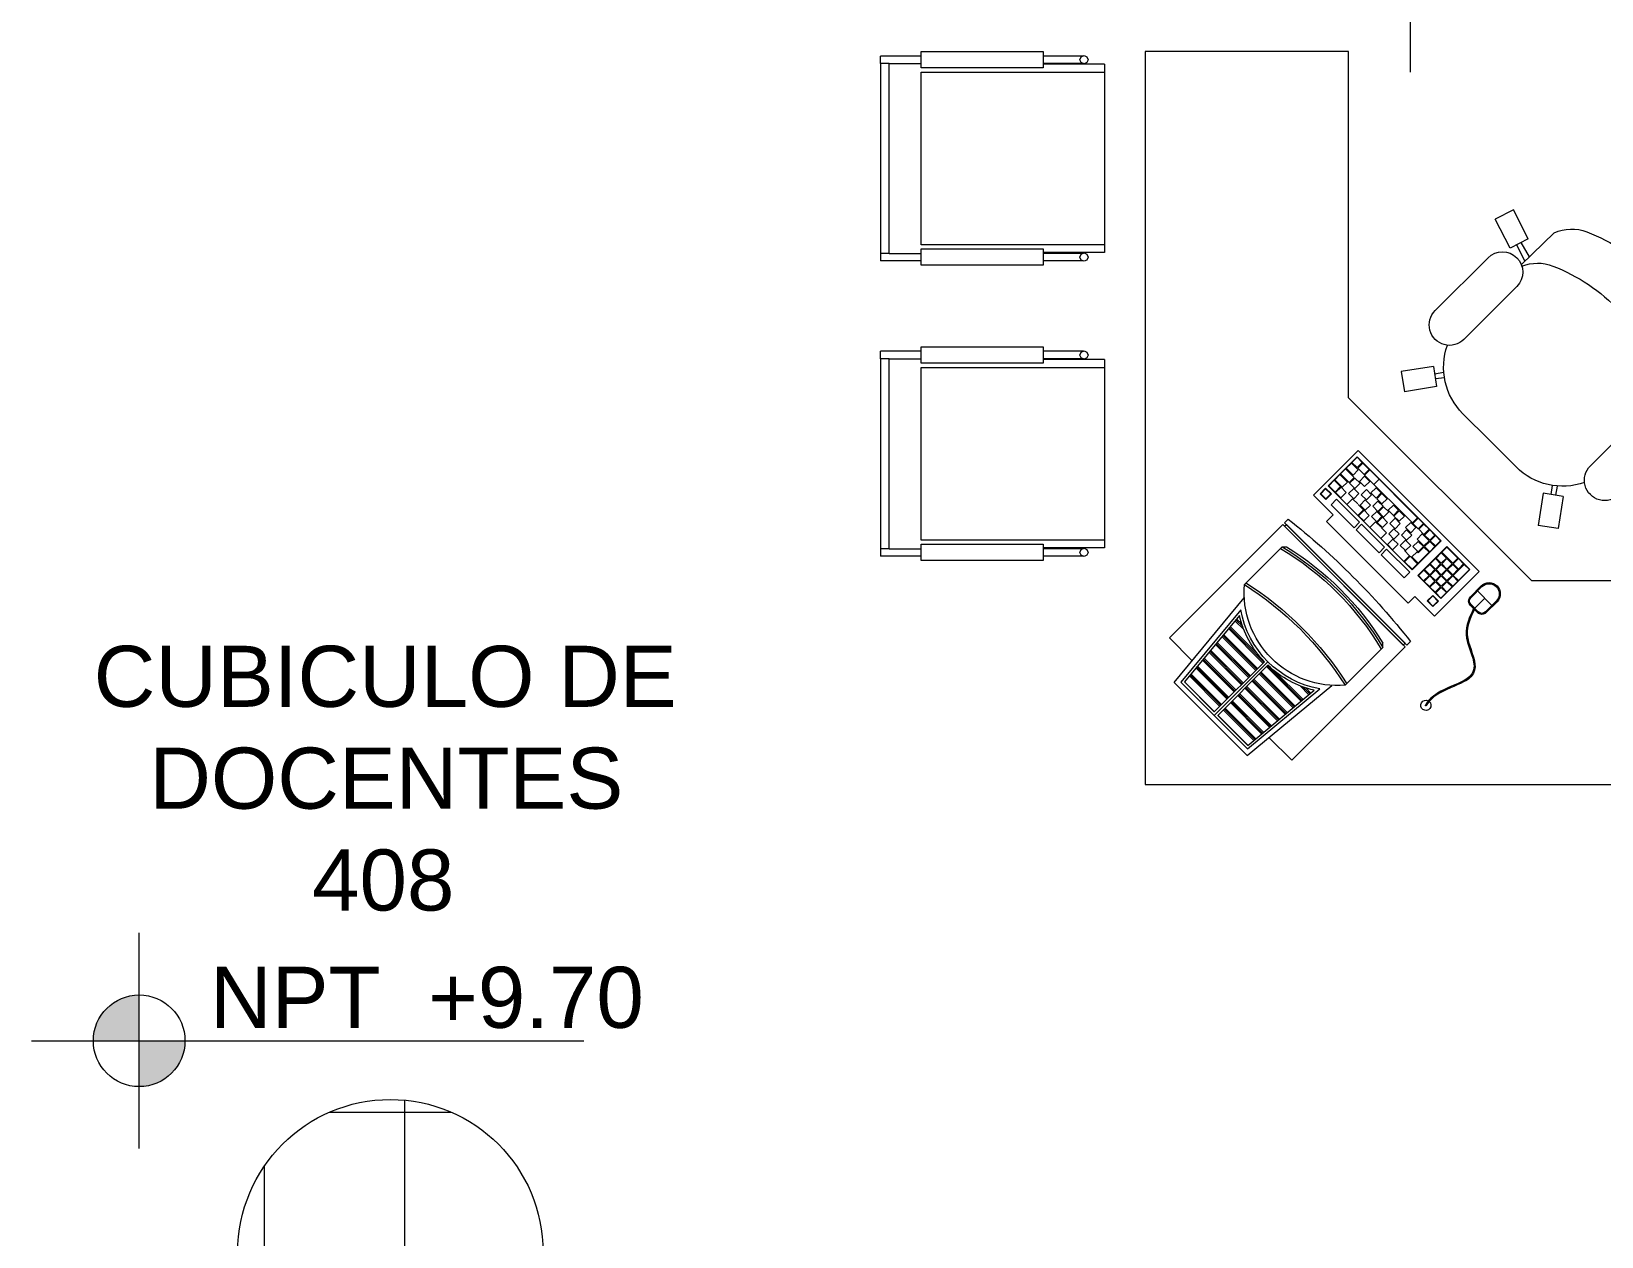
# Model space of a CAD drawing. Header units: inches. Extents: x 140 to 978, y -82 to 38.
# Drawn here: x 880.495 to 884.352, y -5.535 to -2.576 of the extents above; entities that cross this region are included whole.
import ezdxf

# ---------------------------------------------------------------- set-up
doc = ezdxf.new("R2010")
doc.units = ezdxf.units.IN
doc.header["$MEASUREMENT"] = 0
for name, color, linetype, lineweight in [('UNSAAC-COLUMNA', 24, 'Continuous', 0), ('UNSAAC-CORTE MURO', 42, 'Continuous', 35), ('UNSAAC-MUEBLE', 254, 'Continuous', 0), ('UNSAAC-PISOS', 253, 'Continuous', 0), ('UNSAAC-TEXTOS', 250, 'Continuous', 0)]:
    doc.layers.add(name, color=color, linetype=linetype, lineweight=lineweight)
doc.styles.add('5mm', font='GOTHIC.TTF', dxfattribs={"height": 4.999999999999999})
doc.styles.add('narrow', font='')
doc.styles.get("Standard").update_dxf_attribs({"font": 'arial.ttf'})
doc.styles.get('narrow').set_extended_font_data('Arial Narrow', italic=True)
pattern_1 = [(135, (0, 0), (-0.01767766952966369, -0.01767766952966369), []), (135, (-0.002209708691207961, -0.002209708691207961), (-0.01767766952966369, -0.01767766952966369), []), (135, (-0.004419417382415923, -0.004419417382415922), (-0.01767766952966369, -0.01767766952966369), [])]

# ---------------------------------------------------------------- blocks, each defined once
blk = doc.blocks.new('A$C4BD35AAB')
at = {"layer": 'UNSAAC-MUEBLE'}
h = blk.add_hatch(dxfattribs=at)
h.set_pattern_fill('PLAST', color=256, scale=0.1, angle=135, style=0)
h.set_pattern_definition(pattern_1)
edge = h.paths.add_edge_path()
edge.add_line((-0.1785963555885246, 1.929996955972456), (-0.2521586641378235, 2.003559264521755))
edge.add_line((-0.2521586641378235, 2.003559264521755), (-0.4154827384386408, 1.868457870344173))
edge.add_ellipse((-0.4724693101620687, 1.627530689822379), major_axis=(0.1750619542795839, -0.175061954279584), ratio=0.9999999999896578, start_angle=91.40638762141651, end_angle=121.6923876223781, ccw=False)
edge.add_line((-0.3017567473802956, 1.80683656418114), (-0.1785963555885246, 1.929996955972456))
h = blk.add_hatch(dxfattribs=at)
h.set_pattern_fill('PLAST', color=256, scale=0.1, angle=135, style=0)
h.set_pattern_definition(pattern_1)
edge = h.paths.add_edge_path()
edge.add_line((-0.170003044011537, 1.921403644395923), (-0.09644073546223808, 1.847841335846169))
edge.add_line((-0.09644073546223808, 1.847841335846169), (-0.2315421296402747, 1.684517261545807))
edge.add_ellipse((-0.4724693101625235, 1.627530689822379), major_axis=(0.1750619542785299, -0.1750619542785301), ratio=0.9999999999967686, start_angle=58.30761237739129, end_angle=88.5936123785009)
edge.add_line((-0.2931634358033079, 1.798243252604152), (-0.170003044011537, 1.921403644395923))
for p, q in [((-1.788894230829101, 2.650000036508573), (-1.788894230829101, 2.750000000745786)), ((-1.770721154688545, 2.750000000745786), (-1.788894230829101, 2.750000000745786)), ((-1.770721154688545, 2.750000000745786), (-1.304278858926409, 2.750000000745786)), ((-1.770721154688545, 2.728850516180955), (-1.770721154688545, 2.750000000745786)), ((-1.304278858926409, 2.728850516180955), (-1.304278858926409, 2.750000000745786)), ((-1.304278858926409, 2.750000000745786), (-1.286105782785853, 2.750000000745786)), ((-1.286105782785853, 2.650000036508573), (-1.286105782785853, 2.750000000745786)), ((-1.063894243992763, 2.650000036505389), (-1.063894243992763, 2.750000000742602)), ((-1.045721167852207, 2.750000000742602), (-1.063894243992763, 2.750000000742602)), ((-1.045721167852207, 2.750000000742602), (-0.5792788720900717, 2.750000000742602)), ((-1.045721167852207, 2.728850516177772), (-1.045721167852207, 2.750000000742602)), ((-0.5792788720900717, 2.728850516177772), (-0.5792788720900717, 2.750000000742602)), ((-0.5792788720900717, 2.750000000742602), (-0.5611057959495156, 2.750000000742602)), ((-0.5611057959495156, 2.650000036505389), (-0.5611057959495156, 2.750000000742602)), ((-1.304278858926409, 2.728850516180955), (-1.770721154688545, 2.728850516180955)), ((-1.770721154688545, 2.728850516180955), (-1.770721154688545, 2.65000000670625)), ((-1.304278858926409, 2.728850516180955), (-1.304278858926409, 2.65000000670625)), ((-0.5792788720900717, 2.728850516177772), (-1.045721167852207, 2.728850516177772)), ((-1.045721167852207, 2.728850516177772), (-1.045721167852207, 2.650000006703067)), ((-0.5792788720900717, 2.728850516177772), (-0.5792788720900717, 2.650000006703067)), ((-1.759615385517918, 2.65000000670625), (-1.799999999999727, 2.65000000670625)), ((-1.799999999999727, 2.65000000670625), (-1.799999999999727, 2.349999994785321)), ((-1.759615385517918, 2.349999994785321), (-1.759615385517918, 2.65000000670625)), ((-1.325480781717488, 2.65000000670625), (-1.749519231897466, 2.65000000670625)), ((-1.749519231897466, 2.65000000670625), (-1.749519231897466, 2.200000018627179)), ((-1.325480781717488, 2.200000018627179), (-1.325480781717488, 2.65000000670625)), ((-1.2750000004512, 2.65000000670625), (-1.315384607411033, 2.65000000670625)), ((-1.315384607411033, 2.65000000670625), (-1.315384607411033, 2.349999994785321)), ((-1.2750000004512, 2.349999994785321), (-1.2750000004512, 2.65000000670625)), ((-1.034615398681581, 2.650000006703067), (-1.07500001316339, 2.650000006703067)), ((-1.07500001316339, 2.650000006703067), (-1.07500001316339, 2.349999994782138)), ((-1.034615398681581, 2.349999994782138), (-1.034615398681581, 2.650000006703067)), ((-0.6004807948811504, 2.650000006703067), (-1.024519245061128, 2.650000006703067)), ((-1.024519245061128, 2.650000006703067), (-1.024519245061128, 2.200000018623996)), ((-0.6004807948811504, 2.200000018623996), (-0.6004807948811504, 2.650000006703067)), ((-0.5500000136148628, 2.650000006703067), (-0.5903846205746959, 2.650000006703067)), ((-0.5903846205746959, 2.650000006703067), (-0.5903846205746959, 2.349999994782138)), ((-0.5500000136148628, 2.349999994782138), (-0.5500000136148628, 2.650000006703067)), ((-1.799999999999727, 2.349999994785321), (-1.759615385517918, 2.349999994785321)), ((-1.788894230829101, 2.252414214704004), (-1.788894230829101, 2.349999994785321)), ((-1.770721154688545, 2.252414214704004), (-1.770721154688545, 2.349999994785321)), ((-1.768701923588196, 2.200000000000728), (-1.768701923588196, 2.349999994785321)), ((-1.315384607411033, 2.349999994785321), (-1.2750000004512, 2.349999994785321)), ((-1.30629806557954, 2.200000000000728), (-1.30629806557954, 2.349999756366742)), ((-1.304278860807244, 2.252414205710011), (-1.304278860807244, 2.349999756366742)), ((-1.286105777144257, 2.252414205710011), (-1.286105777144257, 2.349999756366742)), ((-1.07500001316339, 2.349999994782138), (-1.034615398681581, 2.349999994782138)), ((-1.063894243992763, 2.252414214700821), (-1.063894243992763, 2.349999994782138)), ((-1.045721167852207, 2.252414214700821), (-1.045721167852207, 2.349999994782138)), ((-1.043701936751859, 2.199999999997544), (-1.043701936751859, 2.349999994782138)), ((-0.5903846205746959, 2.349999994782138), (-0.5500000136148628, 2.349999994782138)), ((-0.5812980787432025, 2.199999999997544), (-0.5812980787432025, 2.349999756363559)), ((-0.5792788739709067, 2.252414205706827), (-0.5792788739709067, 2.349999756363559)), ((-0.56110579030792, 2.252414205706827), (-0.56110579030792, 2.349999756363559)), ((-1.768701923588196, 2.200000000000728), (-1.749519231897466, 2.200000000000728)), ((-1.749519231897466, 2.200000018627179), (-1.325480781717488, 2.200000018627179)), ((-1.325480781717488, 2.200000018627179), (-1.30629806557954, 2.200000000000728)), ((-1.043701936751859, 2.199999999997544), (-1.024519245061128, 2.199999999997544)), ((-1.024519245061128, 2.200000018623996), (-0.6004807948811504, 2.200000018623996)), ((-0.6004807948811504, 2.200000018623996), (-0.5812980787432025, 2.199999999997544)), ((-0.250997149401428, 2.028177684516322), (-0.458591208956932, 1.856456234454527)), ((-0.07182231546812545, 1.84900285058302), (-0.250997149401428, 2.028177684516322)), ((-0.1785963555885246, 1.929996955972456), (-0.3017567473802956, 1.80683656418114)), ((-0.170003044011537, 1.929996955972911), (-0.3017040116728822, 1.798295988311565)), ((-0.170003044011537, 1.921403644395923), (-0.2931634358033079, 1.798243252604152)), ((-0.4913928969881454, 1.856094476411272), (-0.5840165196282214, 1.763470853771196)), ((-0.07182231546812545, 1.84900285058302), (-0.2435437655299211, 1.641408791027516)), ((-0.5840165196282214, 1.763470853771196), (-0.5840165196282214, 1.752887844341785)), ((-0.7105587581972941, 1.686426089884208), (-0.8204594154522056, 1.576525432628841)), ((-0.7277209468852561, 1.656535979127057), (-0.7142010652305544, 1.670055860781758)), ((-0.7142014117384861, 1.66864130070644), (-0.7263063849572973, 1.656536327487174)), ((-0.7014734896793016, 1.655913378647256), (-0.7142014117384861, 1.66864130070644)), ((-0.7142010652305544, 1.670055860781758), (-0.7000589296039834, 1.655913725155187)), ((-0.6624754970771392, 1.638342828764053), (-0.7105587581972941, 1.686426089884208)), ((-0.8051307546470525, 1.579126171365715), (-0.7338105504777559, 1.650446375534557)), ((-0.7627353523507736, 1.620107360093698), (-0.7754322698360738, 1.607410442608852)), ((-0.7415221489163741, 1.598894156658844), (-0.7627353523507736, 1.620107360093698)), ((-0.7486106457322421, 1.634232066712229), (-0.7612901342095029, 1.621552578235423)), ((-0.7612901342095029, 1.621552578235423), (-0.7429053578998719, 1.603167801926247)), ((-0.7302258694230659, 1.615847290402598), (-0.7486106457322421, 1.634232066712229)), ((-0.7338107483706153, 1.649031964073856), (-0.7471842180675594, 1.635658494376912)), ((-0.7471842180675594, 1.635658494376912), (-0.7316278688831517, 1.620102145192959)), ((-0.7182543991866623, 1.633475614889903), (-0.7338107483706153, 1.649031964073856)), ((-0.7338105504777559, 1.650446375534557), (-0.5273353703705652, 1.443971195427366)), ((-0.7316278688831517, 1.620102145192959), (-0.7182543991866623, 1.633475614889903)), ((-0.7302136553257697, 1.618687931635577), (-0.7168401856292803, 1.632061401332521)), ((-0.7135788112582304, 1.64239384350094), (-0.7277209468852561, 1.656535979127057)), ((-0.7263063849572973, 1.656536327487174), (-0.7135784628985675, 1.643808405428445)), ((-0.7041122635596366, 1.619333479263332), (-0.7168401856292803, 1.632061401332521)), ((-0.7000589296039834, 1.655913725155187), (-0.7135788112582304, 1.64239384350094)), ((-0.7135784628985675, 1.643808405428445), (-0.7014734896793016, 1.655913378647256)), ((-0.7008508891995007, 1.629665921441756), (-0.6873310075452537, 1.643185803096003)), ((-0.6442823467032213, 1.573097378945931), (-0.7008508891995007, 1.629665921441756)), ((-0.6873310075452537, 1.643185803096003), (-0.6307624650489743, 1.586617260600178)), ((-0.6463082076329556, 1.654510118207781), (-0.6624754970771392, 1.638342828764053)), ((-0.4454898817762114, 1.453691792351037), (-0.6463082076329556, 1.654510118207781)), ((-0.7909886190200268, 1.591854093424445), (-0.8037165410787566, 1.579126171365715)), ((-0.7782606969612971, 1.579126171365715), (-0.7909886190200268, 1.591854093424445)), ((-0.7768464833934559, 1.60599622905147), (-0.7895744054521856, 1.593268306992286)), ((-0.7895744054521856, 1.593268306992286), (-0.7726038427103958, 1.576297744250496)), ((-0.7598759206516661, 1.589025666309681), (-0.7768464833934559, 1.60599622905147)), ((-0.7754322698360738, 1.607410442608852), (-0.7542190664012196, 1.586197239173998)), ((-0.7726038427103958, 1.576297744250496), (-0.7598759206516661, 1.589025666309681)), ((-0.7542190664012196, 1.586197239173998), (-0.7415221489163741, 1.598894156658844)), ((-0.7401079353585374, 1.597479943101462), (-0.7528048528433828, 1.584783025616616)), ((-0.7528048528433828, 1.584783025616616), (-0.7400769307851078, 1.572055103557432)), ((-0.7302258694230659, 1.615847290402598), (-0.7429053578998719, 1.603167801926247)), ((-0.7273800132998076, 1.584752021042277), (-0.7401079353585374, 1.597479943101462)), ((-0.7400769307851078, 1.572055103557432), (-0.7273800132998076, 1.584752021042277)), ((-0.7302136553257697, 1.618687931635577), (-0.7174857332565807, 1.605960009566388)), ((-0.7146695202386582, 1.600290941218645), (-0.7273490087159189, 1.587611452741839)), ((-0.7273490087159189, 1.587611452741839), (-0.7146210866567344, 1.57488353068311)), ((-0.7174857332565807, 1.605960009566388), (-0.7041122635596366, 1.619333479263332)), ((-0.7019415981799284, 1.587563019159916), (-0.7146695202386582, 1.600290941218645)), ((-0.7019415981799284, 1.587563019159916), (-0.7146210866567344, 1.57488353068311)), ((-0.7019293840726277, 1.590403660382435), (-0.6885559143756836, 1.603777130079379)), ((-0.7019293840726277, 1.590403660382435), (-0.689201462013898, 1.577675738323251)), ((-0.6307624650489743, 1.586617260600178), (-0.6442823467032213, 1.573097378945931)), ((-0.6258127175824484, 1.581667513133198), (-0.5692441750866237, 1.525098970636918)), ((-0.3365291462127971, 1.515983480356226), (-0.2439055235731757, 1.608607102995848)), ((-0.5234745673551515, 1.279540584531787), (-0.8204594154522056, 1.576525432628841)), ((-0.5986555745394071, 1.372650991258524), (-0.8051307546470525, 1.579126171365715)), ((-0.8037165410787566, 1.579126171365715), (-0.7909886190200268, 1.566398249306985)), ((-0.7909886190200268, 1.566398249306985), (-0.7782606969612971, 1.579126171365715)), ((-0.7768464834034603, 1.577711957808333), (-0.7895744054626448, 1.564984035749603)), ((-0.7895744054626448, 1.564984035749603), (-0.7740180562682326, 1.549427686555191)), ((-0.7612901342090481, 1.562155608613921), (-0.7768464834034603, 1.577711957808333)), ((-0.7740180562682326, 1.549427686555191), (-0.7612901342090481, 1.562155608613921)), ((-0.7598759206521208, 1.560741395056539), (-0.7726038427103958, 1.548013472997354)), ((-0.7726038427103958, 1.548013472997354), (-0.6552241170356865, 1.43063374732219)), ((-0.642496194976502, 1.443361669381375), (-0.7598759206521208, 1.560741395056539)), ((-0.7443195714572539, 1.573469317115268), (-0.7570474935159837, 1.560741395056084)), ((-0.7570474935159837, 1.560741395056084), (-0.7443195714577087, 1.548013472997354)), ((-0.7315916493985242, 1.560741395056539), (-0.7443195714572539, 1.573469317115268)), ((-0.7443195714577087, 1.548013472997354), (-0.7315916493985242, 1.560741395056539)), ((-0.7160353002145712, 1.545185045872131), (-0.7287632222733009, 1.532457123813401)), ((-0.7118236641053954, 1.569195671847865), (-0.7245205815906957, 1.55649875436302)), ((-0.7245205815906957, 1.55649875436302), (-0.7117926595319659, 1.54377083230429)), ((-0.7033073781558414, 1.532457123813401), (-0.7160353002145712, 1.545185045872131)), ((-0.6990957420466657, 1.556467749789135), (-0.7118236641053954, 1.569195671847865)), ((-0.7117926595319659, 1.54377083230429), (-0.6990957420466657, 1.556467749789135)), ((-0.6863852489959754, 1.572006669975508), (-0.6990647374727814, 1.559327181498702)), ((-0.6990647374727814, 1.559327181498702), (-0.6863368154035925, 1.546599259429968)), ((-0.6877872484460568, 1.576261524755409), (-0.675059326387327, 1.563533602697134)), ((-0.6736573269267865, 1.559278747906319), (-0.6863852489959754, 1.572006669975508)), ((-0.6736573269267865, 1.559278747906319), (-0.6863368154035925, 1.546599259429968)), ((-0.675059326387327, 1.563533602697134), (-0.6616858566903829, 1.576907072393624)), ((-0.673645112829945, 1.562119389139298), (-0.6602716431330009, 1.575492858836242)), ((-0.673645112829945, 1.562119389139298), (-0.6609171907707605, 1.549391467080568)), ((-0.6581009777428335, 1.543722398722366), (-0.6707804662196395, 1.53104291024556)), ((-0.6609171907707605, 1.549391467080568), (-0.6475437210742712, 1.562764936777512)), ((-0.6475437210742712, 1.562764936777512), (-0.6602716431330009, 1.575492858836242)), ((-0.645373055683649, 1.530994476663636), (-0.6581009777428335, 1.543722398722366)), ((-0.6453608415763483, 1.533835117886156), (-0.6319873718794042, 1.5472085875831)), ((-0.582764056740416, 1.511579088983126), (-0.6393325992366954, 1.568147631478951)), ((-0.7499764257081551, 1.525386055995114), (-0.7372485036494254, 1.538113978053843)), ((-0.7287632222733009, 1.532457123813401), (-0.7160353002145712, 1.519729201754672)), ((-0.7160353002145712, 1.519729201754672), (-0.7033073781558414, 1.532457123813401)), ((-0.7018931645875455, 1.53104291024556), (-0.71462108664673, 1.51831498818683)), ((-0.71462108664673, 1.51831498818683), (-0.7018931645875455, 1.505587066128101)), ((-0.6891652425292705, 1.51831498818683), (-0.7018931645875455, 1.53104291024556)), ((-0.7018931645875455, 1.505587066128101), (-0.6891652425292705, 1.51831498818683)), ((-0.6835393928627127, 1.540911400605182), (-0.6962363103475582, 1.528214483120337)), ((-0.6962363103475582, 1.528214483120337), (-0.6835083882888284, 1.515486561061152)), ((-0.6708114708035282, 1.528183478546453), (-0.6835393928627127, 1.540911400605182)), ((-0.6835083882888284, 1.515486561061152), (-0.6708114708035282, 1.528183478546453)), ((-0.669397257235687, 1.526769264978611), (-0.6820941747209872, 1.514072347493766)), ((-0.6820941747209872, 1.514072347493766), (-0.6693662526622575, 1.501344425434581)), ((-0.6707804662196395, 1.53104291024556), (-0.658052544160455, 1.51831498818683)), ((-0.6566693351769572, 1.514041342919882), (-0.669397257235687, 1.526769264978611)), ((-0.6693662526622575, 1.501344425434581), (-0.6566693351769572, 1.514041342919882)), ((-0.645373055683649, 1.530994476663636), (-0.658052544160455, 1.51831498818683)), ((-0.6439588421158078, 1.529580263095795), (-0.6566383305930685, 1.516900774618989)), ((-0.6566383305930685, 1.516900774618989), (-0.6439104085343388, 1.504172852560259)), ((-0.6453608415763483, 1.533835117886156), (-0.6326329195176186, 1.521107195827426)), ((-0.631230920057078, 1.516852341037065), (-0.6439588421158078, 1.529580263095795)), ((-0.631230920057078, 1.516852341037065), (-0.6439104085343388, 1.504172852560259)), ((-0.6312187059602365, 1.519692982270044), (-0.6184907838910476, 1.506965060200855)), ((-0.6184907838910476, 1.506965060200855), (-0.6051173141941035, 1.520338529897799)), ((-0.5895609650101505, 1.504782180713846), (-0.6029344347070946, 1.491408711016447)), ((-0.5768330429514208, 1.492054258654662), (-0.5895609650101505, 1.504782180713846)), ((-0.5212457667776107, 1.450060799019866), (-0.5778143092738901, 1.506629341516145)), ((-0.5642944276196431, 1.520149223170392), (-0.5077258851233637, 1.463580680674113)), ((-0.3365291462132518, 1.515983480356226), (-0.3471121556426624, 1.515983480356226)), ((-1.02655423952865, 1.391730712034132), (-1.014039482317912, 1.470745779275603)), ((-1.014039482317912, 1.470745779275603), (-0.9646550652901169, 1.462924056025258)), ((-0.6736088933448627, 1.502758639002877), (-0.6863368154035925, 1.490030716943693)), ((-0.6863368154035925, 1.490030716943693), (-0.6736088933448627, 1.477302794884963)), ((-0.660880971286133, 1.490030716943693), (-0.6736088933448627, 1.502758639002877)), ((-0.6736088933448627, 1.477302794884963), (-0.660880971286133, 1.490030716943693)), ((-0.6594667577182918, 1.488616503376306), (-0.6721946797770215, 1.475888581317122)), ((-0.6721946797770215, 1.475888581317122), (-0.6594667577182918, 1.463160659258392)), ((-0.646738835659562, 1.475888581317122), (-0.6594667577182918, 1.488616503376306)), ((-0.6594667577182918, 1.463160659258392), (-0.646738835659562, 1.475888581317122)), ((-0.6411129859930043, 1.498484993735929), (-0.6538099034778497, 1.485788076251083)), ((-0.6538099034778497, 1.485788076251083), (-0.6410819814091155, 1.473060154181439)), ((-0.6283850639238153, 1.485757071666285), (-0.6411129859930043, 1.498484993735929)), ((-0.6410819814091155, 1.473060154181439), (-0.6283850639238153, 1.485757071666285)), ((-0.615674570873125, 1.501295991853112), (-0.628354059349931, 1.488616503376306)), ((-0.628354059349931, 1.488616503376306), (-0.6156261372912013, 1.475888581317122)), ((-0.6128287147398623, 1.470200722482332), (-0.6255256322247078, 1.457503804997486)), ((-0.6029466488143953, 1.488568069793928), (-0.615674570873125, 1.501295991853112)), ((-0.6029466488143953, 1.488568069793928), (-0.6156261372912013, 1.475888581317122)), ((-0.6001007926811326, 1.457472800423602), (-0.6128287147398623, 1.470200722482332)), ((-0.6029344347070946, 1.491408711016447), (-0.5902065126483649, 1.478680788957718)), ((-0.5873902996299876, 1.473011720609975), (-0.6000697881072483, 1.460332232133169)), ((-0.5902065126483649, 1.478680788957718), (-0.5768330429514208, 1.492054258654662)), ((-0.5746623775612534, 1.460283798540786), (-0.5873902996299876, 1.473011720609975)), ((-0.9771698224963075, 1.383908988768326), (-0.9646550652901169, 1.462924056025258)), ((-0.6552241170356865, 1.43063374732219), (-0.642496194976502, 1.443361669381375)), ((-0.6410819814091155, 1.441947455813533), (-0.6538099034673905, 1.429219533754804)), ((-0.6538099034673905, 1.429219533754804), (-0.6410819814086608, 1.416491611695619)), ((-0.631182486475609, 1.460332232133169), (-0.6439104085343388, 1.447604310073984)), ((-0.6439104085343388, 1.447604310073984), (-0.6311824864651499, 1.43487638800525)), ((-0.628354059349931, 1.429219533754804), (-0.6410819814091155, 1.441947455813533)), ((-0.6410819814086608, 1.416491611695619), (-0.628354059349931, 1.429219533754804)), ((-0.626939845792549, 1.427805320196967), (-0.6396677678512788, 1.415077398138237)), ((-0.6184545644059654, 1.44760431006398), (-0.631182486475609, 1.460332232133169)), ((-0.6311824864651499, 1.43487638800525), (-0.6184545644059654, 1.44760431006398)), ((-0.6142119237233601, 1.415077398127778), (-0.626939845792549, 1.427805320196967)), ((-0.6255256322247078, 1.457503804997486), (-0.6127977101659781, 1.444775882938757)), ((-0.6028982152220124, 1.432047960880027), (-0.6156261372811969, 1.419320038820842)), ((-0.6127977101659781, 1.444775882938757), (-0.6001007926811326, 1.457472800423602)), ((-0.5859276524806774, 1.415077398138237), (-0.6028982152220124, 1.432047960880027)), ((-0.6000697881072483, 1.460332232133169), (-0.5873418660380594, 1.44760431006398)), ((-0.5273353703705652, 1.443971195427366), (-0.5986555745394071, 1.372650991258524)), ((-0.5845444434967249, 1.441916451239194), (-0.5972413609820251, 1.429219533754349)), ((-0.5972413609820251, 1.429219533754349), (-0.5845134389228406, 1.416491611695619)), ((-0.5746623775612534, 1.460283798540786), (-0.5873418660380594, 1.44760431006398)), ((-0.5718165214379951, 1.429188529180465), (-0.5845444434967249, 1.441916451239194)), ((-0.5845134389128361, 1.358508855631499), (-0.5131932347439943, 1.42982905980034)), ((-0.5845134389228406, 1.416491611695619), (-0.5718165214379951, 1.429188529180465)), ((-0.5690109048227896, 1.429165718659988), (-0.5830992253549994, 1.415077398127778)), ((-0.5746501634639571, 1.46312443977331), (-0.5619222413947682, 1.450396517704576)), ((-0.5591598434712068, 1.444673634262472), (-0.5718393319484676, 1.431994145785211)), ((-0.5718393319484676, 1.431994145785211), (-0.5690109048227896, 1.429165718659988)), ((-0.5703713032962696, 1.402349476069503), (-0.5436034942872539, 1.429117285078064)), ((-0.5619222413947682, 1.450396517704576), (-0.5485487716978241, 1.46376998740152)), ((-0.5471345581404421, 1.462355773844138), (-0.5605080278373862, 1.448982304146739)), ((-0.5605080278373862, 1.448982304146739), (-0.54212325152821, 1.430597527837563)), ((-0.5436034942872539, 1.429117285078064), (-0.5591598434712068, 1.444673634262472)), ((-0.5287497818312659, 1.443970997534507), (-0.5471345581404421, 1.462355773844138)), ((-0.54212325152821, 1.430597527837563), (-0.5287497818312659, 1.443970997534507)), ((-0.5131934326468581, 1.428414648350554), (-0.5265669023438022, 1.41504117865361)), ((-0.5077258851233637, 1.463580680674113), (-0.5212457667776107, 1.450060799019866)), ((-0.5004655105781239, 1.415686726281365), (-0.5131934326468581, 1.428414648350554)), ((-0.5131932347439943, 1.42982905980034), (-0.456624692258174, 1.37326051731452)), ((-0.461657171220395, 1.437524502907308), (-0.4454898817762114, 1.453691792351037)), ((-0.41357391010024, 1.389441241786699), (-0.461657171220395, 1.437524502907308)), ((-1.02655423952865, 1.391730712034132), (-0.9771698224963075, 1.383908988768326)), ((-1.01166160267212, 1.36619100867847), (-1.007788161056396, 1.388758457198492)), ((-0.6396677678512788, 1.415077398138237), (-0.6269398457820898, 1.402349476069503)), ((-0.6269398457820898, 1.402349476069503), (-0.6142119237233601, 1.415077398127778)), ((-0.6127977101659781, 1.413663184570396), (-0.6255256322247078, 1.400935262511666)), ((-0.6255256322247078, 1.400935262511666), (-0.6127977101659781, 1.388207340452936)), ((-0.6156261372811969, 1.419320038820842), (-0.5986555745394071, 1.402349476079507)), ((-0.6000697881072483, 1.400935262511666), (-0.6127977101659781, 1.413663184570396)), ((-0.6127977101659781, 1.388207340452936), (-0.6000697881072483, 1.400935262511666)), ((-0.5986555745394071, 1.399521048943825), (-0.6113834965981368, 1.386793126885095)), ((-0.5986555745394071, 1.402349476079507), (-0.5859276524806774, 1.415077398138237)), ((-0.5859276524806774, 1.386793126885095), (-0.5986555745394071, 1.399521048943825)), ((-0.5845134389123814, 1.413663184570396), (-0.5972413609715659, 1.400935262511666)), ((-0.5972413609715659, 1.400935262511666), (-0.5845134389128361, 1.388207340452482)), ((-0.5717855168536516, 1.400935262511666), (-0.5845134389123814, 1.413663184570396)), ((-0.5845134389128361, 1.388207340452482), (-0.5717855168536516, 1.400935262511666)), ((-0.5830992253549994, 1.415077398127778), (-0.5703713032962696, 1.402349476069503)), ((-0.5421180366270164, 1.399490044369941), (-0.5548149541123166, 1.386793126885095)), ((-0.5293901145582822, 1.386762122300752), (-0.5421180366270164, 1.399490044369941)), ((-0.5279933300084849, 1.413614750988472), (-0.5406728184857457, 1.400935262511666)), ((-0.5406728184857457, 1.400935262511666), (-0.5279448964165567, 1.388207340442477)), ((-0.5152654079397507, 1.400886828919283), (-0.5279933300084849, 1.413614750988472)), ((-0.5279448964165567, 1.388207340442477), (-0.5152654079397507, 1.400886828919283)), ((-0.5265669023438022, 1.41504117865361), (-0.5138389802746133, 1.402313256583966)), ((-0.513851194381914, 1.399472615361901), (-0.52653068285872, 1.386793126885095)), ((-0.5234745673551515, 1.279540584531787), (-0.41357391010024, 1.389441241786699)), ((-0.5011232723231842, 1.386744693303172), (-0.513851194381914, 1.399472615361901)), ((-0.5138389802746133, 1.402313256583966), (-0.5004655105781239, 1.415686726281365)), ((-0.4990512970202872, 1.414272512723983), (-0.5124247667172313, 1.400899043026584)), ((-0.5124247667172313, 1.400899043026584), (-0.4996968446585015, 1.388171120967854)), ((-0.4996968446585015, 1.388171120967854), (-0.4863233749615574, 1.401544590664798)), ((-0.4863233749615574, 1.401544590664798), (-0.4990512970202872, 1.414272512723983)), ((-0.4849091613937162, 1.400130377096957), (-0.4982826310906603, 1.386756907400468)), ((-0.4721812393349865, 1.387402455038682), (-0.4849091613937162, 1.400130377096957)), ((-0.4646772242813313, 1.393492256523587), (-0.4511573426270843, 1.407012138177834)), ((-0.4505350886652195, 1.379350120907475), (-0.4646772242813313, 1.393492256523587)), ((-0.4511576891450204, 1.405597578112975), (-0.4632626623642864, 1.393492604893709)), ((-0.4632626623642864, 1.393492604893709), (-0.4505347402950974, 1.380764682824974)), ((-0.4384297670758315, 1.392869656043786), (-0.4511576891450204, 1.405597578112975)), ((-0.4511573426270843, 1.407012138177834), (-0.4370152070109725, 1.392870002561722)), ((-0.4370152070109725, 1.392870002561722), (-0.4505350886652195, 1.379350120907475)), ((-0.4505347402950974, 1.380764682824974), (-0.4384297670758315, 1.392869656043786)), ((-1.163857963282226, 1.387433401640919), (-1.293767282671524, 1.257524082251166)), ((-0.9991614372593176, 1.364664435559007), (-0.9959359009635591, 1.386881243608968)), ((-0.6113834965981368, 1.386793126885095), (-0.5986555745394071, 1.374065204826366)), ((-0.5986555745394071, 1.374065204826366), (-0.5859276524806774, 1.386793126885095)), ((-0.5279448964270159, 1.301940313145678), (-0.5845134389128361, 1.358508855631499)), ((-0.5703713032962696, 1.371236777700688), (-0.5830992253549994, 1.358508855641958)), ((-0.5830992253549994, 1.358508855641958), (-0.5562291676696987, 1.331638797956657)), ((-0.5435012456109689, 1.344366720015387), (-0.5703713032962696, 1.371236777700688)), ((-0.5562291676696987, 1.385378913327713), (-0.5689570897288831, 1.372650991268529)), ((-0.5689570897288831, 1.372650991268529), (-0.5562291676592395, 1.35992306919934)), ((-0.5435012456005097, 1.372650991258524), (-0.5562291676696987, 1.385378913327713)), ((-0.5562291676592395, 1.35992306919934), (-0.5435012456005097, 1.372650991258524)), ((-0.5548149541123166, 1.386793126885095), (-0.5420870320431277, 1.374065204815906)), ((-0.5420870320431277, 1.371236777701142), (-0.5548149541018574, 1.358508855641958)), ((-0.5548149541018574, 1.358508855641958), (-0.5420870320431277, 1.345780933583228)), ((-0.5420870320431277, 1.374065204815906), (-0.5293901145582822, 1.386762122300752)), ((-0.529359109984398, 1.358508855641958), (-0.5420870320431277, 1.371236777701142)), ((-0.5420870320431277, 1.345780933583228), (-0.529359109984398, 1.358508855641958)), ((-0.5279759010004454, 1.38534790874337), (-0.5406728184857457, 1.372650991258524)), ((-0.5406728184857457, 1.372650991258524), (-0.5279448964265612, 1.359923069199795)), ((-0.5279448964165567, 1.357094642074117), (-0.5406728184752865, 1.344366720015387)), ((-0.5152479789417157, 1.37261998668464), (-0.5279759010004454, 1.38534790874337)), ((-0.456624692258174, 1.37326051731452), (-0.5279448964270159, 1.301940313145678)), ((-0.5279448964265612, 1.359923069199795), (-0.5152479789417157, 1.37261998668464)), ((-0.515216974357827, 1.344366720015387), (-0.5279448964165567, 1.357094642074117)), ((-0.52653068285872, 1.386793126885095), (-0.5138027607999902, 1.374065204826366)), ((-0.5138337653738745, 1.371205773116799), (-0.5265306828591747, 1.358508855631499)), ((-0.5265306828591747, 1.358508855631499), (-0.5138027607999902, 1.345780933573224)), ((-0.5011058433151447, 1.358477851057614), (-0.5138337653738745, 1.371205773116799)), ((-0.5138027607999902, 1.374065204826366), (-0.5011232723231842, 1.386744693303172)), ((-0.5138027607999902, 1.345780933573224), (-0.5011058433151447, 1.358477851057614)), ((-0.499709058755343, 1.38533047973533), (-0.5123885472326037, 1.372650991258524)), ((-0.5123885472326037, 1.372650991258524), (-0.4996606251734192, 1.359923069199795)), ((-0.4996916297577627, 1.357063637500687), (-0.5123885472426082, 1.344366720015387)), ((-0.4869811366966132, 1.372602557676146), (-0.499709058755343, 1.38533047973533)), ((-0.4869637076885738, 1.344335715431043), (-0.4996916297577627, 1.357063637500687)), ((-0.4996606251734192, 1.359923069199795), (-0.4869811366966132, 1.372602557676146)), ((-0.4982826310906603, 1.386756907400468), (-0.4855547090319305, 1.374028985341283)), ((-0.4855669231392312, 1.371188344119219), (-0.4982464116160372, 1.358508855641958)), ((-0.4982464116160372, 1.358508855641958), (-0.4855184895468483, 1.345780933573224)), ((-0.4728390010700423, 1.358460422049575), (-0.4855669231392312, 1.371188344119219)), ((-0.4855547090319305, 1.374028985341283), (-0.4721812393349865, 1.387402455038682)), ((-0.4855184895468483, 1.345780933573224), (-0.4728390010700423, 1.358460422049575)), ((-0.4707670257771497, 1.385988241480845), (-0.4841404954740938, 1.372614771783901)), ((-0.4841404954740938, 1.372614771783901), (-0.4714125734053596, 1.359886849714712)), ((-0.4714125734053596, 1.359886849714712), (-0.4580391037084155, 1.373260319411656)), ((-0.4580391037084155, 1.373260319411656), (-0.4707670257771497, 1.385988241480845)), ((-1.09314728516938, 1.316722723528528), (-1.223056604558678, 1.186813404138775)), ((-0.8453478464821274, 1.254023665999739), (-0.9107492353541602, 1.319425053523901)), ((-0.5562291676696987, 1.331638797956657), (-0.5435012456109689, 1.344366720015387)), ((-0.5420870320431277, 1.342952506447546), (-0.5548149541018574, 1.330224584388816)), ((-0.5548149541018574, 1.330224584388816), (-0.5420870320431277, 1.317496662330086)), ((-0.529359109984398, 1.330224584388816), (-0.5420870320431277, 1.342952506447546)), ((-0.5420870320431277, 1.317496662330086), (-0.529359109984398, 1.330224584388816)), ((-0.5406728184752865, 1.344366720015387), (-0.5279448964165567, 1.331638797956657)), ((-0.5138027607999902, 1.342952506458005), (-0.5406728184857457, 1.316082448772249)), ((-0.5406728184857457, 1.316082448772249), (-0.5279448964165567, 1.303354526703515)), ((-0.5279448964165567, 1.331638797956657), (-0.515216974357827, 1.344366720015387)), ((-0.5279448964165567, 1.303354526703515), (-0.5010748387308013, 1.330224584388816)), ((-0.5010748387308013, 1.330224584388816), (-0.5138027607999902, 1.342952506458005)), ((-0.5123885472426082, 1.344366720015387), (-0.4996606251734192, 1.331638797946198)), ((-0.4996606251734192, 1.331638797946198), (-0.4869637076885738, 1.344335715431043)), ((-0.4754559672060168, 1.283258418510286), (-0.4401006281464106, 1.247903079451589)), ((-0.4330295603349441, 1.290329486322662), (-0.4577782976762137, 1.265580748980938)), ((-1.41119357293519, 1.195391800006746), (-1.388239739395431, 1.239811632585315)), ((-1.317168007279633, 1.203085498927521), (-1.388239739395431, 1.239811632585315)), ((-0.8453478464821274, 1.254023665999739), (-0.7799464589684248, 1.188622277138165)), ((-1.340121840804386, 1.15866566634395), (-1.317168007279633, 1.203085498927521)), ((-1.340121840804386, 1.15866566634395), (-1.41119357293519, 1.195391800006746)), ((-1.354603102098281, 1.095268350643892), (-1.276909304611763, 1.175716104563435)), ((-1.295878753651778, 1.156074259025445), (-1.331190414524372, 1.175949596702594)), ((-1.285525606077044, 1.166794387215305), (-1.325683107566419, 1.186607234903931)), ((-0.7154625237239998, 1.122201689996018), (-0.6364474564666125, 1.134716447201299)), ((-0.7076408004581936, 1.072817272963675), (-0.7154625237239998, 1.122201689996018)), ((-0.6286257332167224, 1.085332030174413), (-0.6364474564666125, 1.134716447201299)), ((-0.7347070769333186, 1.100210075232553), (-0.7124902688833572, 1.103435611528766)), ((-0.7331805038033963, 1.087709909809291), (-0.7106130552933791, 1.091583351436384)), ((-0.7076408004581936, 1.072817272963675), (-0.6286257332167224, 1.085332030174413)), ((-0.7826487889637974, 1.006224227322491), (-0.912558108353096, 0.8763149079331924)), ((-0.7119381108514062, 0.9355135492100999), (-0.8418474302407049, 0.8056042298208013)), ((-1.252080786910028, 0.8566184559263093), (-1.280260620613717, 0.8277018945491363)), ((-1.293696908881429, 0.8411381828173035), (-1.350265451377709, 0.784569640321024)), ((-1.258341569820459, 0.8057828437558783), (-1.293696908881429, 0.8411381828173035)), ((-1.242124569037969, 0.8466622380533408), (-1.271777858098631, 0.8192191320340498)), ((-1.004103161848434, 0.7447684103935899), (-0.923655407928436, 0.8224622078805623)), ((-0.9325771252765662, 0.8138459064148265), (-0.9127642775879394, 0.7736884049254513)), ((-1.314910112316284, 0.7492143012600536), (-1.350265451377709, 0.784569640321024)), ((-1.258341569820459, 0.8057828437558783), (-1.314910112316284, 0.7492143012600536)), ((-0.9432972534564215, 0.8034927588305436), (-0.9234219157892767, 0.7681810979674992)), ((-0.9407058461379165, 0.7592496716770256), (-0.8962860135643496, 0.7822035052122374)), ((-0.8962860135643496, 0.7822035052122374), (-0.8595598799065556, 0.7111317730964402)), ((-0.9407058461379165, 0.7592496716770256), (-0.9039797124851248, 0.6881779395566809)), ((-0.9039797124851248, 0.6881779395566809), (-0.8595598799065556, 0.7111317730964402))]:
    blk.add_line(p, q, dxfattribs=at)
for points in [[(-1.76971153913837, 2.250000000745786), (-1.77266863406976, 2.257071068399455), (-1.779807692758823, 2.260000000522268), (-1.786946751447886, 2.257071068399455), (-1.789903846379275, 2.250000000745786), (-1.786946751447886, 2.242928933091662), (-1.779807692758823, 2.240000000969303), (-1.77266863406976, 2.242928933091662)], [(-1.285096165354844, 2.250000000745786), (-1.288053260286688, 2.257071068399455), (-1.295192318975751, 2.260000000522268), (-1.302331377664359, 2.257071068399455), (-1.305288472596203, 2.250000000745786), (-1.302331377664359, 2.242928933091662), (-1.295192318975751, 2.240000000969303), (-1.288053260286688, 2.242928933091662)], [(-1.044711552302033, 2.250000000742602), (-1.047668647233422, 2.257071068396272), (-1.054807705922485, 2.260000000519085), (-1.061946764611548, 2.257071068396272), (-1.064903859542937, 2.250000000742602), (-1.061946764611548, 2.242928933088479), (-1.054807705922485, 2.24000000096612), (-1.047668647233422, 2.242928933088479)], [(-0.5600961785185063, 2.250000000742602), (-0.5630532734503504, 2.257071068396272), (-0.5701923321394133, 2.260000000519085), (-0.5773313908280215, 2.257071068396272), (-0.5802884857598656, 2.250000000742602), (-0.5773313908280215, 2.242928933088479), (-0.5701923321394133, 2.24000000096612), (-0.5630532734503504, 2.242928933088479)], [(-1.799999999999727, 2.100000000000364), (0, 2.100000000000364), (0, 0.4000000000000909), (-0.5, 0.4000000000000909), (-0.5, 1.150000000000091), (-0.9499999999998181, 1.600000000000364), (-1.799999999999727, 1.600000000000364)], [(-0.634287392353599, 1.757394154870781), (-0.6387068097360498, 1.75297473748833), (-0.3470252624961176, 1.461293190248853), (-0.3426058451136669, 1.465712607631303)], [(-0.7142010652305544, 1.670055860781758), (-0.7000589296039834, 1.655913725155187), (-0.7135788112582304, 1.64239384350094), (-0.7277209468852561, 1.656535979127057)], [(-0.6873310075452537, 1.643185803096003), (-0.6307624650489743, 1.586617260600178), (-0.6442823467032213, 1.573097378945931), (-0.7008508891995007, 1.629665921441756)], [(-0.6258127175824484, 1.581667513133198), (-0.5692441750863964, 1.525098970637146), (-0.582764056740416, 1.511579088983126), (-0.6393325992366954, 1.568147631478951)], [(-0.5642944276196431, 1.520149223170392), (-0.5077258851233637, 1.463580680674113), (-0.5212457667776107, 1.450060799019866), (-0.5778143092738901, 1.506629341516145)], [(-0.4511573426270843, 1.407012138177834), (-0.4646772242813313, 1.393492256523587), (-0.4505350886652195, 1.379350120907475), (-0.4370152070109725, 1.392870002561722)], [(0, 0), (-0.712500000000091, 0), (-0.712500000000091, 0.4000000000000909), (0, 0.4000000000000909)]]:
    blk.add_lwpolyline(points, close=True, dxfattribs=at)
for points in [[(-0.3042082229917469, 1.984161575693633), (-0.36028351464347, 2.040236867345357), (-0.638706809735595, 1.761813572253232), (-0.3381864277312161, 1.461293190248853), (-0.05976313263909105, 1.739716485340978), (-0.1158384242908141, 1.795791776992701)], [(-0.7124999999973625, 0.375), (-0.7249999999976353, 0.375), (-0.7249999999976353, 0.3875000000002728), (-0.7499999999972715, 0.3875000000002728), (-0.7499999999972715, 0.0124999999998181), (-0.7249999999976353, 0.0124999999998181), (-0.7249999999976353, 0.0249999999996362), (-0.7124999999973625, 0.0249999999996362), (-0.7249999999976353, 0.0249999999996362), (-0.7249999999976353, 0.3750000000004547)]]:
    blk.add_lwpolyline(points, dxfattribs=at)
for points in [[(-0.08823459546420054, 1.848228507425574), (-0.2349011085334496, 1.670923360992219, 0.3119328374536817), (-0.4290766389922283, 1.865098891450543), (-0.2517714925593282, 2.011765404520247)], [(-0.3514446798785684, 1.4480349381015), (-0.3426058451136669, 1.456873772866402), (-0.6431262271180458, 1.757394154870781), (-0.6519650618829473, 1.748555320105879, 0.05882352941144483)], [(-0.4489394629113121, 1.235528710780272), (-0.4224229586170622, 1.262045215074977, 0.4142135623755036), (-0.4224229586166075, 1.283258418510741), (-0.4401006281464106, 1.300936088040089, 0.4142135623738387), (-0.4613138315821743, 1.300936088040089), (-0.4878303358764242, 1.274419583745839, 0.4142135623735007), (-0.4878303358764242, 1.235528710780727, 0.4142135623701709)], [(-0.4507072298642925, 1.237296477733253), (-0.4241907255700426, 1.263812982027957, 0.414213562373095), (-0.4241907255695878, 1.28149065155776), (-0.4418683950993909, 1.299168321087109, 0.414213562373095), (-0.459546064629194, 1.299168321087109), (-0.4860625689234439, 1.272651816792859, 0.414213562373761), (-0.4860625689234439, 1.237296477733707), (-0.4860625689234439, 1.237296477733707, 0.414213562373095)]]:
    blk.add_lwpolyline(points, format="xyb", close=True, dxfattribs=at)
for points in [[(-0.3017567473802956, 1.80683656418114, 0.1329222465325057), (-0.4154827384386408, 1.868457870344173), (-0.2521586641378235, 2.003559264521755), (-0.1785963555885246, 1.929996955972456)], [(-0.1700030440119917, 1.921403644395923), (-0.09644073546223808, 1.847841335846169), (-0.2315421296398199, 1.684517261545807, 0.1329222465324368), (-0.2931634358037627, 1.798243252604152, 0.1329222465324368)]]:
    blk.add_lwpolyline(points, format="xyb", dxfattribs=at)
for centre, radius, start, end in [((0.1823227306417721, 2.28232273062622), 0.8026909722220162, 212.4074317973088, 237.5925682026913), ((-0.4724693101620687, 1.627530689822379), 0.2293458233286308, 355.2670787891958, 94.73292121080426), ((0.1823227306417721, 2.28232273062622), 0.7972222222220171, 212.3196165081671, 237.6803834918328), ((0.7710873352616545, 2.871087335246557), 1.812500000009778, 218.2670786731938, 231.7329213268245), ((0.02696793349150539, 2.126967933476408), 0.7109375000011425, 210.7499673022334, 239.2500326977957), ((0.02696793349150539, 2.126967933476408), 0.7164062500011417, 211.477383308566, 238.522616691452), ((0.02696793349150539, 2.126967933476408), 0.7054687500011435, 210.6371381694145, 239.3628618306178), ((-1.128502624220346, 1.352078062579949), 0.05, 315.0000000000092, 135.0000000000092), ((-0.1946699140962664, 1.410355339041416), 0.0125, 220.2331588531285, 208.6721879334756), ((-0.1946732538203833, 1.410353562410819), 0.001250005723989367, 298.1849958682496, 117.8382081343651), ((-1.024979892065403, 1.205194396812203), 0.161546543963, 44.99999999999079, 109.4599707226104), ((-1.258411943610099, 1.222168743190196), 0.05, 135.0000000000092, 315.0000000000092), ((-1.177514122510729, 1.135911001484601), 0.102829792591, 158.0702330397031, 201.3323243672842), ((-0.8941771156801224, 1.074391620426468), 0.161546543963, 340.5400292773874, 44.99999999999079), ((-1.261228735652821, 1.052196388342509), 0.102829792591, 155.2369501519025, 201.3323243671149), ((-0.8631020196321515, 1.256741220813637), 0.439659325257, 201.0946025227213, 226.9447403645468), ((-0.9468166327797007, 1.173026607666088), 0.439659325257, 201.0946025227213, 226.9447403645468), ((-0.7472934499019175, 0.9708688882615206), 0.05, 315.0000000000092, 135.0000000000092), ((-0.8426302916782333, 1.236269492860174), 0.439659325257, 223.055259635444, 248.9053974772763), ((-0.9263449048257826, 1.152554879712625), 0.439659325257, 223.055259635444, 248.9053974772763), ((-0.8772027692912161, 0.840959568872222), 0.05, 135.0000000000092, 315.0000000000092), ((-0.9634605109977201, 0.9218573899711373), 0.102829792591, 248.6676756327158, 291.9297669602969), ((-1.047175124139812, 0.8381427768285903), 0.102829792591, 248.6676756328851, 294.7630498481121)]:
    blk.add_arc(centre, radius, start, end, dxfattribs=at)
for points, knots in [([(-0.4322396027282593, 1.293075062621938), (-0.4108956950235552, 1.303210363976177), (-0.3909987666188499, 1.312513135857444), (-0.3433840207317189, 1.309908285248184), (-0.3150658848649073, 1.292799470266345), (-0.2775895386994307, 1.291454782029632), (-0.2657758394730081, 1.297979729888539), (-0.2460497971819677, 1.333819551000488), (-0.2374886191842052, 1.360033438065784), (-0.2167442904228665, 1.394011856166799), (-0.2074420195785933, 1.404976837332924), (-0.1952569770260197, 1.411458904678511)], [0.001345911644651452, 0.001345911644651452, 0.001345911644651452, 0.001345911644651452, 0.06479068332475399, 0.06479068332475399, 0.1377244663698782, 0.1377244663698782, 0.1829993529296321, 0.1829993529296321, 0.228274239489386, 0.228274239489386, 0.2550350163827583, 0.2550350163827583, 0.2550350163827583, 0.2550350163827583]), ([(-0.4303243470958478, 1.291159806989526), (-0.4100257278701065, 1.300857689590885), (-0.3899295138144225, 1.310337754013744), (-0.3445579378944785, 1.307041309925353), (-0.3182386843445784, 1.29175382531821), (-0.2799332477138705, 1.288297782915379), (-0.2662144995365452, 1.293844527809142), (-0.2456342545501684, 1.327896221032915), (-0.2373291833696385, 1.35359212676849), (-0.2170315030825805, 1.389685199487758), (-0.2071976950282988, 1.402275080398795), (-0.1940828511660584, 1.409251773403867)], [0.0004290614872459435, 0.0004290614872459435, 0.0004290614872459435, 0.0004290614872459435, 0.06599330999607038, 0.06599330999607038, 0.1346539356957137, 0.1346539356957137, 0.1797392018670524, 0.1797392018670524, 0.2248244680383911, 0.2248244680383911, 0.2550350163827583, 0.2550350163827583, 0.2550350163827583, 0.2550350163827583])]:
    blk.add_open_spline(points, degree=3, knots=knots, dxfattribs=at)
blk = doc.blocks.new('npt')
at = {"layer": 'UNSAAC-TEXTOS'}
h = blk.add_hatch(color=0, dxfattribs=at)
h.dxf.hatch_style = 1
h.paths.add_polyline_path([(0.05220952644776844, -8.881784197001252e-16), (0, -8.881784197001252e-16), (0, -0.05220952644595034, 0.4142135623704376)])
h.paths.add_polyline_path([(0, 0.05220952644594945, 0.4142135623704376), (-0.05220952644776844, -8.881784197001252e-16), (0, -8.881784197001252e-16)])
at = {"layer": 'UNSAAC-TEXTOS', "color": 0}
for p, q in [((0, -0.1228497915071793), (0, 0.1228497915071785)), ((-0.1228497915053595, 0), (0.5070458795726154, 0))]:
    blk.add_line(p, q, dxfattribs=at)
blk.add_circle((0, 0), 0.0522095264476415, dxfattribs=at)
blk = doc.blocks.new('npty')
at = {"layer": 'UNSAAC-TEXTOS', "xscale": 2.154779168756153, "yscale": 2.154779168756153, "zscale": 2.154779168756153}
blk.add_blockref('npt', (1323.156423079998, 5.491066007578823), dxfattribs=at)
at = {"layer": 'UNSAAC-TEXTOS', "insert": (1323.330469367226, 5.672892159341089), "char_height": 0.15, "width": 1.063870505094155, "attachment_point": 1, "style": '5mm'}
blk.add_mtext('{\\fArial|b0|i0|c0|p34;NPT  +9.70}', dxfattribs=at)
blk = doc.blocks.new('puzo')
at = {"layer": 'UNSAAC-PISOS'}
h = blk.add_hatch(dxfattribs=at)
h.set_pattern_fill('_USER', color=256, scale=0.3452850543121788, style=0, double=1, pattern_type=0)
h.set_pattern_definition([(0, (1324.068147049425, 3.747958097912292), (0, 0.3452850543121787), []), (90, (1324.068147049425, 3.747958097912292), (-0.3452850543121788, 2.114261182784148e-17), [])])
edge = h.paths.add_edge_path()
edge.add_arc((1324.205880251042, 3.902950040924726), 0.3753575559887786, 0, 360)
blk.add_circle((1324.205931168964, 3.903305219399844), 0.3750000000000604, dxfattribs=at)
at = {"layer": 'UNSAAC-TEXTOS', "insert": (1323.475897612018, 3.362436372597827), "char_height": 0.15, "width": 1.523970260132011, "attachment_point": 1, "style": 'narrow'}
blk.add_mtext('\\pi0.012394;{\\fArial Narrow|b0|i0|c0|p34;Piso de porcelanato \\P\\pi0.37414;60 x 60cm}', dxfattribs=at)
blk = doc.blocks.new('columna')
at = {"layer": 'UNSAAC-COLUMNA'}
for p, q in [((0, 0.2000000000000455), (0, -0.2000000000000455)), ((-1.13686837721616e-13, 0.2000000000000455), (0, -0.2000000000000455)), ((0.1999999999999318, 1.4210854715202e-13), (-0.2000000000001592, 1.4210854715202e-13)), ((0.2000000000000455, 2.842170943040401e-14), (-0.2000000000000455, 2.842170943040401e-14))]:
    blk.add_line(p, q, dxfattribs=at)
for points in [[(-0.05079999999998108, 0.0508000000000095), (0.05079999999998108, 0.0508000000000095), (0.05079999999998108, -0.05079999999998108), (-0.05079999999998108, -0.05079999999998108)], [(-0.03079999999999927, 0.03080000000001348), (0.03079999999999927, 0.03080000000001348), (0.03079999999999927, -0.03079999999998506), (-0.03079999999999927, -0.03079999999998506)]]:
    blk.add_lwpolyline(points, close=True, dxfattribs=at)
blk = doc.blocks.new('D')
at = {"layer": 'UNSAAC-COLUMNA'}
blk.add_blockref('columna', (1342.881866631722, -2.475863728561706), dxfattribs=at)

msp = doc.modelspace()

# ---------------------------------------------------------------- block references
at = {"layer": 'UNSAAC-CORTE MURO'}
for name, p in [('npty', (-442.3963709112195, -10.5454828112812)), ('puzo', (-442.8287335113757, -9.476735247639837))]:
    msp.add_blockref(name, p, dxfattribs=at)
at = {"layer": 'UNSAAC-MUEBLE', "xscale": -1, "rotation": 90}
msp.add_blockref('A$C4BD35AAB', (885.3309036634723, -4.42544940420251), dxfattribs=at)
at = {"layer": 'UNSAAC-TEXTOS'}
msp.add_blockref('D', (-459, 3.410605131648481e-13), dxfattribs=at)

# ---------------------------------------------------------------- texts
at = {"layer": 'UNSAAC-TEXTOS', "insert": (880.216389080668, -4.084494709373658), "char_height": 0.15, "width": 2.274485395047389, "attachment_point": 1}
msp.add_mtext('\\pi0.43201;CUBICULO DE \\P\\pi0.56865;DOCENTES\\P\\pi0.96836;408', dxfattribs=at)

doc.saveas('drawing.dxf')
